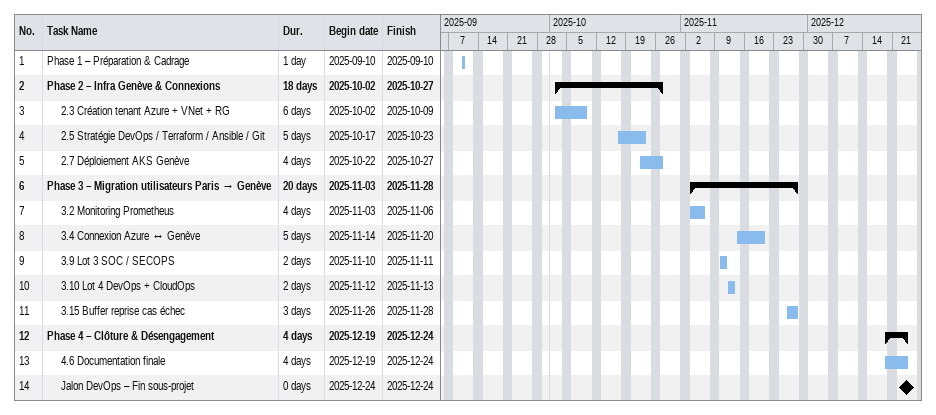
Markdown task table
| ID | Level | Task | Duration | Start | Finish |
|---|---|---|---|---|---|
| 1 | 1 | Phase 1 – Préparation & Cadrage | 1d | 2025-09-10 | 2025-09-10 |
| 2 | 1 | **Phase 2 – Infra Genève & Connexions** | 18d | 2025-10-02 | 2025-10-27 |
| 3 | 2 | 2.3 Création tenant Azure + VNet + RG | 6d | 2025-10-02 | 2025-10-09 |
| 4 | 2 | 2.5 Stratégie DevOps / Terraform / Ansible / Git | 5d | 2025-10-17 | 2025-10-23 |
| 5 | 2 | 2.7 Déploiement AKS Genève | 4d | 2025-10-22 | 2025-10-27 |
| 6 | 1 | **Phase 3 – Migration utilisateurs Paris → Genève** | 20d | 2025-11-03 | 2025-11-28 |
| 7 | 2 | 3.2 Monitoring Prometheus | 4d | 2025-11-03 | 2025-11-06 |
| 8 | 2 | 3.4 Connexion Azure ↔ Genève | 5d | 2025-11-14 | 2025-11-20 |
| 9 | 2 | 3.9 Lot 3 SOC / SECOPS | 2d | 2025-11-10 | 2025-11-11 |
| 10 | 2 | 3.10 Lot 4 DevOps + CloudOps | 2d | 2025-11-12 | 2025-11-13 |
| 11 | 2 | 3.15 Buffer reprise cas échec | 3d | 2025-11-26 | 2025-11-28 |
| 12 | 1 | **Phase 4 – Clôture & Désengagement** | 4d | 2025-12-19 | 2025-12-24 |
| 13 | 2 | 4.6 Documentation finale | 4d | 2025-12-19 | 2025-12-24 |
| 14 | 2 | Jalon DevOps – Fin sous-projet | 0d | 2025-12-24 | 2025-12-24 |
